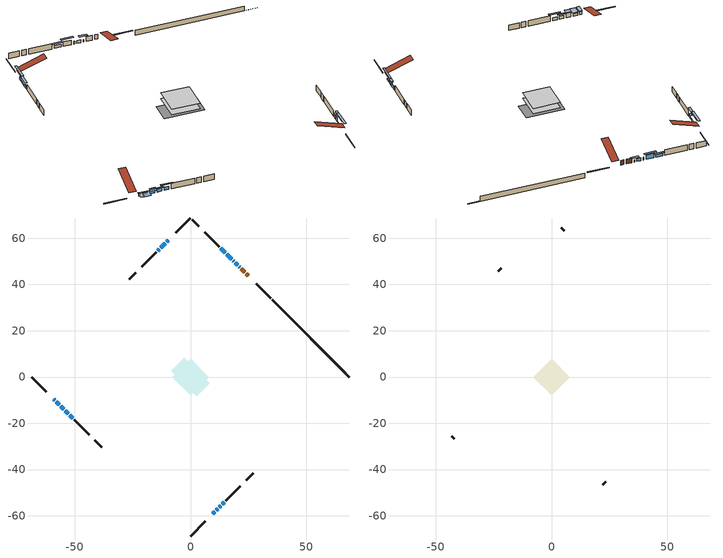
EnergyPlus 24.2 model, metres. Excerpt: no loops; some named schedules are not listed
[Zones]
conditioned space
 floor adiabatic (AdiabaticFloorConstruction): -7.79,0 0,7.79 7.79,0 0,-7.79 z1.17
 floor foundation (Slab1 construction): -8.36,2.65 -2.65,8.36 8.36,-2.65 2.65,-8.36 z-1
 wall outside (RimJoist1 construction): 0,-68.73 6.27,-62.46 / -68.73,0 -62.46,-6.27 / 0,68.73 -6.27,62.46 / 34.62,34.11 28.35,40.38 z1.17:1.47
 wall outside (AdiabaticWallConstruction 1): 25.04,43.69 24.16,44.57 / 23.51,45.22 21.88,46.84 z1.17:3.2
 wall outside (AdiabaticWallConstruction): 21.23,47.5 21.08,47.65 z1.17:2.09; 20.43,48.3 19.33,49.39 / 18.68,50.05 18.48,50.25 / -59.15,-9.58 -58.68,-10.05 / -9.58,59.15 -10.23,58.5 z1.17:2.39; -10.89,57.84 -12.83,55.9 z1.17:1.78; 9.58,-59.15 10.48,-58.25 z1.17:1.83; 11.14,-57.59 11.77,-56.96 z1.17:1.55; -58.02,-10.71 -56.76,-11.97 z1.17:2.26; 17.82,50.91 15.67,53.06 / 12.43,-56.3 13.07,-55.66 z1.17:3.2; 15.01,53.72 13.1,55.62 z1.17:2.41; -13.48,55.25 -14.11,54.61 z1.17:2.19; 13.73,-55 14.59,-54.14 z1.17:2.34; -56.11,-12.62 -54.74,-13.99 z1.17:3.25; -54.09,-14.64 -52.79,-15.94 / -52.14,-16.59 -50.84,-17.89 z1.17:2.49
 wall outside (Wall1 construction): 15.25,-53.48 21.58,-47.15 / -50.19,-18.54 -43.86,-24.87 / -14.77,53.96 -21.1,47.63 / 12.45,56.28 6.12,62.61 z1.17:3.61
 wall outside (Wall3 construction): 24.14,-44.59 27.04,-41.69 / -41.3,-27.43 -38.39,-30.33 / -23.66,45.07 -26.56,42.17 / 3.56,65.17 0.66,68.07 z1.17:3.61
 wall foundation (FoundationWall1 construction): 35.28,33.45,-1 35.28,33.45,1.17 65.12,3.61,1.17 65.12,3.61,-0.9 68.73,0,-0.9 68.73,0,-1
 window (WindowConstruction 8): 21.23,47.5 21.08,47.65 z1.17:2.08
 window (WindowConstruction 14): 20.43,48.3 19.34,49.39 z1.17:2.39
 window (WindowConstruction 15): 18.68,50.05 18.48,50.25 z1.17:2.39
 window (WindowConstruction 16): -59.14,-9.58 -58.68,-10.05 z1.17:2.39
 window (WindowConstruction 9): -9.58,59.14 -10.23,58.5 z1.17:2.39
 window (WindowConstruction 10): -10.89,57.84 -12.83,55.9 z1.17:1.78
 window (WindowConstruction 11): 9.58,-59.14 10.48,-58.25 z1.17:1.83
 window (WindowConstruction 12): 11.14,-57.59 11.77,-56.96 z1.17:1.55
 window (WindowConstruction 13): -58.02,-10.71 -56.76,-11.97 z1.17:2.26
 window (WindowConstruction): 17.82,50.91 15.67,53.06 z1.17:3.2
 window (WindowConstruction 1): 15.01,53.72 13.11,55.62 z1.17:2.41
 window (WindowConstruction 2): -13.48,55.24 -14.11,54.62 z1.17:2.18
 window (WindowConstruction 3): 12.43,-56.3 13.07,-55.66 z1.17:3.2
 window (WindowConstruction 4): 13.73,-55 14.59,-54.14 z1.17:2.34
 window (WindowConstruction 5): -56.11,-12.62 -54.74,-13.99 z1.17:3.25
 window (WindowConstruction 6): -54.09,-14.64 -52.79,-15.94 z1.17:2.49
 window (WindowConstruction 7): -52.14,-16.59 -50.84,-17.89 z1.17:2.49
 door (Door): 25.04,43.69 24.16,44.57 z1.17:3.2
 door (Door 1): 23.5,45.22 21.88,46.84 z1.17:3.2
 ceiling adiabatic (AdiabaticFloorConstruction): 0,-7.79 7.79,0 0,7.79 -7.79,0 z1.17
attic - vented
 floor to conditioned space (Floor1 construction Reversed): -7.78,0 0,7.78 7.78,0 0,-7.78 z3.61
 wall outside (Wall2 construction): 22.23,-46.5 23.48,-45.25 / -43.2,-25.53 -41.95,-26.78 / -21.75,46.97 -23,45.73 / 5.46,63.27 4.21,64.51 z1.17:3.61
 roof outside (Roof1 construction): 8.93,-59.8,3.61 1.35,-52.22,7.18 -0.65,-54.22,7.18 6.93,-61.8,3.61; -59.8,-8.93,3.61 -52.22,-1.35,7.18 -54.22,0.65,7.18 -61.8,-6.93,3.61; -8.93,59.8,3.61 -1.35,52.22,7.18 0.65,54.22,7.18 -6.93,61.8,3.61; 25.69,43.03,3.61 18.11,35.45,7.18 20.11,33.45,7.18 27.69,41.04,3.61
shading: 20.01,48.72 22.3,46.43 22.95,47.07 20.65,49.37 z3.61; -58.47,-10.26 -59.36,-9.37 -61.51,-11.53 -60.62,-12.42 z2.69; -12.28,56.45 -7.53,61.19 -8.07,61.73 -12.82,56.99 z5.29; -14.88,53.85 -8.84,59.89 -9.37,60.43 -15.41,54.39 z4.68; 12.53,-56.2 7.53,-61.19 8.07,-61.73 13.07,-56.73 z4.73; 13.82,-54.91 9.09,-59.64 9.63,-60.18 14.36,-55.45 z4.45; -56.55,-12.18 -58.23,-10.5 -60.39,-12.66 -58.71,-14.33 z2.56; 15.02,53.71 18.47,50.26 19,50.8 15.56,54.24 z4.11; 12.67,56.06 15.44,53.29 15.98,53.83 13.21,56.59 z3.02; -14.32,54.4 -13.27,55.46 -13.81,55.99 -14.86,54.94 z2.48; 13.28,-55.45 12.22,-56.51 12.75,-57.05 13.82,-55.98 z3.5; 14.8,-53.93 13.52,-55.21 14.06,-55.75 15.34,-54.46 z2.64; -54.64,-14.09 -56.21,-12.52 -57.51,-13.81 -55.93,-15.39 z3.4; -52.36,-16.37 -54.52,-14.21 -54.95,-14.64 -52.79,-16.8 z3.1; -49.77,-18.96 -53.21,-15.52 -53.64,-15.95 -50.2,-19.39 z4.01
[Building]
Building 1: Terrain=Suburbs
[Site:Location]
Montreal Mirabel Intl AP_QC: Latitude {deg}=45.68; Longitude {deg}=-74.03; Time Zone {hr}=-5; Elevation {m}=82; Keep Site Location Information=Yes
[Site:GroundTemperature:Shallow]
0.642858, -1.75623, -1.94836, -0.80987, 3.76054, 8.30966, 12.2535, 14.7518, 14.9641, 12.9321, 9.08883, 4.67926
[Site:WaterMainsTemperature]
Calculation Method=Schedule; Temperature Schedule=mains temperature schedule
[Material] Roughness=Rough; Thermal Absorptance=0.9
Name | Thickness {m} | Conductivity {W/m-K} | Density {kg/m3} | Specific Heat {J/kg-K} | Solar Absorptance | Visible Absorptance
asphalt or fiberglass shingles | 0.00635 | 0.162714 | 1121.4 | 1465.45 | 0.4 | 0.4
ceiling loosefill ins | 0.338667 | 0.0480833 | 16.02 | 1046.75 | 0.7 | 0.7
ceiling stud and cavity | 0.1397 | 0.233343 | 65.682 | 1177.47 | 0.7 | 0.7
concrete 4.0 in. | 0.1016 | 1.803125 | 2242.8 | 837.4 | 0.7 | 0.7
concrete 8.0 in. | 0.2032 | 1.803125 | 2242.8 | 837.4 | 0.7 | 0.7
door material | 0.04445 | 0.053851 | 512.64 | 1214.23 | 0.7 | 0.7
door material 1 | 0.04445 | 0.188738 | 512.64 | 1214.23 | 0.7 | 0.7
exterior vertical ins | 0.031018 | 0.029427 | 32.04 | 1214.23 | 0.7 | 0.7
floor covering | 0.0127 | 0.0433444 | 54.468 | 1339.84 | 0.6 | 0.6
floor rigid ins; wall rigid ins | 0.512978 | 0.029427 | 32.04 | 1214.23 | 0.7 | 0.7
floor stud and cavity | 0.1397 | 1.75129 | 37.0049 | 1207.88 | 0.7 | 0.7
furniture material conditioned space 1 | 0.1524 | 0.115458 | 640.8 | 1214.23 | 0.6 | 0.6
gypsum board | 0.0127 | 0.160291 | 801 | 837.4 | 0.6 | 0.6
gypsum board 1 | 0.0127 | 0.160291 | 801 | 837.4 | 0.7 | 0.7
osb sheathing 0.5 in. | 0.0127 | 0.115458 | 512.64 | 1214.23 | 0.7 | 0.7
osb sheathing 0.75 in. | 0.01905 | 0.115458 | 512.64 | 1214.23 | 0.7 | 0.7
osb sheathing 2.0 in. | 0.0508 | 0.115458 | 512.64 | 1214.23 | 0.7 | 0.7
rim joist stud and cavity | 0.0508 | 0.0363542 | 125.044 | 1163.47 | 0.6 | 0.6
wall stud and cavity | 0.1397 | 0.09367 | 139.0536 | 1170.24 | 0.7 | 0.7
wall stud and cavity 1 | 0.0889 | 6.1454 | 50.32683 | 1063.81 | 0.6 | 0.6
wall stud and cavity 2 | 0.1397 | 0.0992228 | 139.0536 | 1170.24 | 0.7 | 0.7
wall stud and cavity 3 | 0.0889 | 0.380278 | 52.3479 | 1209.89 | 0.7 | 0.7
wall stud and cavity 4 | 0.0889 | 0.391764 | 83.0341 | 1211.67 | 0.7 | 0.7
wood siding | 0.0254 | 0.102417 | 544.68 | 1172.36 | 0.4 | 0.4
wood siding 1 | 0.00254 | 0.102417 | 544.68 | 1172.36 | 0.4 | 0.4
wood siding 2; wood siding 3; wood siding 4 | 0.0254 | 0.102417 | 544.68 | 1172.36 | 0.7 | 0.7
[WindowMaterial:SimpleGlazingSystem]
Name | U-Factor {W/m2-K} | Solar Heat Gain Coefficient
WindowMaterial | 1.592679 | 0.45
WindowMaterial 1 | 3.909303 | 0.7
WindowMaterial 10 | 4.91147 | 0.64
WindowMaterial 11 | 6.03458 | 0.58
WindowMaterial 12 | 4.21762 | 0.68
WindowMaterial 13 | 2.90941 | 0.68
WindowMaterial 14 | 3.10246 | 0.5
WindowMaterial 15 | 2.95994 | 0.63
WindowMaterial 2 | 4.851851 | 0.65
WindowMaterial 3 | 1.7352 | 0.4
WindowMaterial 4 | 4.474264 | 0.67
WindowMaterial 5 | 4.16822 | 0.69
WindowMaterial 6 | 4.079643 | 0.69
WindowMaterial 7 | 3.13539 | 0.43
WindowMaterial 8 | 4.644604 | 0.66
WindowMaterial 9 | 4.55148 | 0.66
[Construction]
AdiabaticFloorConstruction: floor stud and cavity, floor rigid ins, osb sheathing 0.75 in., floor covering
AdiabaticWallConstruction: wood siding 3, wall rigid ins, wall stud and cavity 3, gypsum board
AdiabaticWallConstruction 1: wood siding 4, wall rigid ins, wall stud and cavity 3, gypsum board
Door: door material
Door 1: door material 1
Floor1 construction Reversed: gypsum board, ceiling stud and cavity, ceiling loosefill ins
FoundationWall1 construction: concrete 8.0 in., gypsum board 1
furniture construction conditioned space 1: furniture material conditioned space 1
PartitionWallConstruction: gypsum board, wall stud and cavity 4, gypsum board
RimJoist1 construction: wood siding 2, osb sheathing 2.0 in., rim joist stud and cavity
Roof1 construction: asphalt or fiberglass shingles
Slab1 construction: concrete 4.0 in.
Wall1 construction: wood siding, osb sheathing 0.5 in., wall stud and cavity, gypsum board
Wall2 construction: wood siding 1, wall stud and cavity 1
Wall3 construction: wood siding, osb sheathing 0.5 in., wall stud and cavity 2, gypsum board
WindowConstruction: WindowMaterial
WindowConstruction 1: WindowMaterial 1
WindowConstruction 10: WindowMaterial 9
WindowConstruction 11: WindowMaterial 10
WindowConstruction 12: WindowMaterial 11
WindowConstruction 13: WindowMaterial 12
WindowConstruction 14: WindowMaterial 13
WindowConstruction 15: WindowMaterial 14
WindowConstruction 16: WindowMaterial 15
WindowConstruction 2: WindowMaterial 2
WindowConstruction 3: WindowMaterial 3
WindowConstruction 4: WindowMaterial 4
WindowConstruction 5: WindowMaterial 5
WindowConstruction 6; WindowConstruction 7: WindowMaterial 6
WindowConstruction 8: WindowMaterial 7
WindowConstruction 9: WindowMaterial 8
[Zone] Multiplier=1; Part of Total Floor Area=Yes
Name | Volume {m3}
attic - vented | 70.3239
conditioned space | 604.8
[Space]
Name | Zone | Volume {m3}
attic - vented 1 | attic - vented | 70.3239
conditioned space 1 | conditioned space | 604.8
[ZoneInfiltration:EffectiveLeakageArea]
infil attic - vented 1: Zone or Space=attic - vented 1; Schedule=Always On Discrete; Effective Air Leakage Area {cm2}=5593.85; Stack Coefficient=0.000418112; Wind Coefficient=1.38155e-05
[ZoneMixing]
whole house fan mix: Zone or Space=attic - vented; Schedule=Always On Continuous; Design Flow Rate Calculation Method=Flow/Zone; Design Flow Rate {m3/s}=0; Source Zone or Space=conditioned space
[SurfaceProperty:ExposedFoundationPerimeter]
Slab1: Exposed Perimeter Calculation Method=TotalExposedPerimeter; Total Exposed Perimeter {m}=47.306
[InternalMass] Zone or ZoneList=conditioned space; Space or SpaceList=conditioned space 1
Name | Construction | Surface Area {m2}
furniture mass conditioned space 1 | furniture construction conditioned space 1 | 98.8002
partition wall mass | PartitionWallConstruction | 247
[Lights]
interior lighting: Zone or ZoneList or Space or SpaceList=conditioned space 1; Schedule=interior lighting schedule; Design Level Calculation Method=LightingLevel; Lighting Level {W}=343.2; Return Air Fraction=0; Fraction Radiant=0.6; Fraction Visible=0.2; Fraction Replaceable=1
[People]
occupants: Zone or ZoneList or Space or SpaceList=conditioned space 1; Number of People Schedule=occupants schedule; Number of People Calculation Method=People; Number of People=3; Fraction Radiant=0.314171; Sensible Heat Fraction=0.56303; Activity Level Schedule=occupants activity schedule; Carbon Dioxide Generation Rate {m3/s-W}=0; Enable ASHRAE 55 Comfort Warnings=No; Mean Radiant Temperature Calculation Type=EnclosureAveraged
[ElectricEquipment] Zone or ZoneList or Space or SpaceList=conditioned space 1; Design Level Calculation Method=EquipmentLevel
Name | Schedule | Design Level {W} | Fraction Latent | Fraction Radiant | Fraction Lost
clothes dryer | clothes dryer schedule | 140.772 | 0.015 | 0.081 | 0.85
clothes washer | clothes washer schedule | 32.1985 | 0.03 | 0.162 | 0.7
cooking range | cooking range schedule | 215.147 | 0.08 | 0.432 | 0.2
dishwasher | dishwasher schedule | 66.8632 | 0.3 | 0.18 | 0.4
fridge | fridge schedule | 72.9452 | 0 | 0.6 | 0
mech vent bath fan 0 | mech vent bath fan 0 schedule | 50.2 | 0 | 0 | 1
mech vent bath fan 1 | mech vent bath fan 1 schedule | 50.2 | 0 | 0 | 1
mech vent house fan | mech vent house fan schedule | 0 | 0 | 0 | 1
mech vent house fan cfis | mech vent house fan cfis schedule | 0 | 0 | 0 | 0
mech vent range fan 0 | mech vent range fan 0 schedule | 57 | 0 | 0 | 1
misc plug loads | misc plug loads schedule | 494.7 | 0.045 | 0.513 | 0.1
whole house fan | Always On Discrete | 0 | 0 | 0 | 1
[OtherEquipment] Zone or ZoneList or Space or SpaceList=conditioned space 1; Design Level Calculation Method=EquipmentLevel
Name | Fuel Type | Schedule | Design Level {W} | Fraction Latent | Fraction Radiant | Fraction Lost
clothes dryer 1 | Electricity | clothes dryer schedule | 0 | 0.015 | 0.081 | 0.85
cooking range 1 | Electricity | cooking range schedule | 0 | 0.08 | 0.432 | 0.2
general water use latent | None | general water use schedule | 62.594 | 1 | 0 | 0
general water use sensible | None | general water use schedule | -61.6891 | 0 | 0.6 | 0
mech vent house fan latent load | None | Always On Discrete | 0 | 1 | 0 | 0
mech vent house fan sensible load | None | Always On Discrete | 0 | 0 | 0 | 0
water heater energy adjustment1 | Electricity | Always On Discrete | 0.01 | 0 | 0 | 1
[ZoneInfiltration:DesignFlowRate] Zone or ZoneList or Space or SpaceList=conditioned space 1; Schedule=Always On Discrete; Design Flow Rate Calculation Method=Flow/Zone; Design Flow Rate {m3/s}=0
infil flow; natural vent flow; whole house fan flow
[Foundation:Kiva]
Foundation Kiva 1: Initial Indoor Air Temperature {C}=18; Wall Height Above Grade {m}=1.17001; Wall Depth Below Slab {m}=0.2032; Custom Block Material Name 1=exterior vertical ins; Custom Block Depth 1 {m}=2.16999; Custom Block X Position 1 {m}=0.2159; Custom Block Z Position 1 {m}=0
[Foundation:Kiva:Settings]
Soil Conductivity {W/m-K}=0.849921; Soil Density {kg/m3}=1842.3; Soil Specific Heat {J/kg-K}=418.7; Ground Solar Absorptivity=0.9; Ground Thermal Absorptivity=0.9; Ground Surface Roughness {m}=0.03; Far-Field Width {m}=40; Deep-Ground Boundary Condition=ZeroFlux; Deep-Ground Depth {m}=40; Minimum Cell Dimension {m}=0.2; Maximum Cell Growth Coefficient=3; Simulation Timestep=Timestep
[Exterior:Lights]
exterior lighting: Schedule=exterior lighting schedule; Design Level {W}=75.6
[Schedule:Constant]
Name | Hourly Value
Always On Continuous; mech vent house fan schedule; mech vent house fan cfis schedule; Always On Discrete | 1
occupants activity schedule | 117.228
fridge schedule | 0
[Schedule:Week:Daily]
interior lighting schedule Week Rule - Jan1-Jan27: interior lighting schedule day, interior lighting schedule day, interior lighting schedule day, interior lighting schedule day, interior lighting schedule day, interior lighting schedule day, interior lighting schedule day, interior lighting schedule default day, interior lighting schedule default day, interior lighting schedule default day, interior lighting schedule default day, interior lighting schedule default day
interior lighting schedule Week Rule - Jan28-Feb3: interior lighting schedule day, interior lighting schedule day, interior lighting schedule day, interior lighting schedule day, interior lighting schedule day 1, interior lighting schedule day 1, interior lighting schedule day 1, interior lighting schedule default day, interior lighting schedule default day, interior lighting schedule default day, interior lighting schedule default day, interior lighting schedule default day
interior lighting schedule Week Rule - Feb4-Feb24: interior lighting schedule day 1, interior lighting schedule day 1, interior lighting schedule day 1, interior lighting schedule day 1, interior lighting schedule day 1, interior lighting schedule day 1, interior lighting schedule day 1, interior lighting schedule default day, interior lighting schedule default day, interior lighting schedule default day, interior lighting schedule default day, interior lighting schedule default day
interior lighting schedule Week Rule - Feb25-Mar3: interior lighting schedule day 1, interior lighting schedule day 1, interior lighting schedule day 1, interior lighting schedule day 1, interior lighting schedule day 2, interior lighting schedule day 2, interior lighting schedule day 2, interior lighting schedule default day, interior lighting schedule default day, interior lighting schedule default day, interior lighting schedule default day, interior lighting schedule default day
interior lighting schedule Week Rule - Mar4-Mar31: interior lighting schedule day 2, interior lighting schedule day 2, interior lighting schedule day 2, interior lighting schedule day 2, interior lighting schedule day 2, interior lighting schedule day 2, interior lighting schedule day 2, interior lighting schedule default day, interior lighting schedule default day, interior lighting schedule default day, interior lighting schedule default day, interior lighting schedule default day
interior lighting schedule Week Rule - Apr1-Apr28: interior lighting schedule day 3, interior lighting schedule day 3, interior lighting schedule day 3, interior lighting schedule day 3, interior lighting schedule day 3, interior lighting schedule day 3, interior lighting schedule day 3, interior lighting schedule default day, interior lighting schedule default day, interior lighting schedule default day, interior lighting schedule default day, interior lighting schedule default day
interior lighting schedule Week Rule - Apr29-May5: interior lighting schedule day 3, interior lighting schedule day 3, interior lighting schedule day 4, interior lighting schedule day 4, interior lighting schedule day 4, interior lighting schedule day 4, interior lighting schedule day 4, interior lighting schedule default day, interior lighting schedule default day, interior lighting schedule default day, interior lighting schedule default day, interior lighting schedule default day
interior lighting schedule Week Rule - May6-May26: interior lighting schedule day 4, interior lighting schedule day 4, interior lighting schedule day 4, interior lighting schedule day 4, interior lighting schedule day 4, interior lighting schedule day 4, interior lighting schedule day 4, interior lighting schedule default day, interior lighting schedule default day, interior lighting schedule default day, interior lighting schedule default day, interior lighting schedule default day
interior lighting schedule Week Rule - May27-Jun2: interior lighting schedule day 4, interior lighting schedule day 4, interior lighting schedule day 4, interior lighting schedule day 4, interior lighting schedule day 4, interior lighting schedule day 5, interior lighting schedule day 5, interior lighting schedule default day, interior lighting schedule default day, interior lighting schedule default day, interior lighting schedule default day, interior lighting schedule default day
interior lighting schedule Week Rule - Jun3-Jun30: interior lighting schedule day 5, interior lighting schedule day 5, interior lighting schedule day 5, interior lighting schedule day 5, interior lighting schedule day 5, interior lighting schedule day 5, interior lighting schedule day 5, interior lighting schedule default day, interior lighting schedule default day, interior lighting schedule default day, interior lighting schedule default day, interior lighting schedule default day
interior lighting schedule Week Rule - Jul1-Jul28: interior lighting schedule day 6, interior lighting schedule day 6, interior lighting schedule day 6, interior lighting schedule day 6, interior lighting schedule day 6, interior lighting schedule day 6, interior lighting schedule day 6, interior lighting schedule default day, interior lighting schedule default day, interior lighting schedule default day, interior lighting schedule default day, interior lighting schedule default day
interior lighting schedule Week Rule - Jul29-Aug4: interior lighting schedule day 6, interior lighting schedule day 6, interior lighting schedule day 6, interior lighting schedule day 7, interior lighting schedule day 7, interior lighting schedule day 7, interior lighting schedule day 7, interior lighting schedule default day, interior lighting schedule default day, interior lighting schedule default day, interior lighting schedule default day, interior lighting schedule default day
interior lighting schedule Week Rule - Aug5-Aug25: interior lighting schedule day 7, interior lighting schedule day 7, interior lighting schedule day 7, interior lighting schedule day 7, interior lighting schedule day 7, interior lighting schedule day 7, interior lighting schedule day 7, interior lighting schedule default day, interior lighting schedule default day, interior lighting schedule default day, interior lighting schedule default day, interior lighting schedule default day
interior lighting schedule Week Rule - Aug26-Sep1: interior lighting schedule day 7, interior lighting schedule day 7, interior lighting schedule day 7, interior lighting schedule day 7, interior lighting schedule day 7, interior lighting schedule day 7, interior lighting schedule day 8, interior lighting schedule default day, interior lighting schedule default day, interior lighting schedule default day, interior lighting schedule default day, interior lighting schedule default day
interior lighting schedule Week Rule - Sep2-Sep29: interior lighting schedule day 8, interior lighting schedule day 8, interior lighting schedule day 8, interior lighting schedule day 8, interior lighting schedule day 8, interior lighting schedule day 8, interior lighting schedule day 8, interior lighting schedule default day, interior lighting schedule default day, interior lighting schedule default day, interior lighting schedule default day, interior lighting schedule default day
interior lighting schedule Week Rule - Sep30-Oct6: interior lighting schedule day 8, interior lighting schedule day 9, interior lighting schedule day 9, interior lighting schedule day 9, interior lighting schedule day 9, interior lighting schedule day 9, interior lighting schedule day 9, interior lighting schedule default day, interior lighting schedule default day, interior lighting schedule default day, interior lighting schedule default day, interior lighting schedule default day
interior lighting schedule Week Rule - Oct7-Oct27: interior lighting schedule day 9, interior lighting schedule day 9, interior lighting schedule day 9, interior lighting schedule day 9, interior lighting schedule day 9, interior lighting schedule day 9, interior lighting schedule day 9, interior lighting schedule default day, interior lighting schedule default day, interior lighting schedule default day, interior lighting schedule default day, interior lighting schedule default day
interior lighting schedule Week Rule - Oct28-Nov3: interior lighting schedule day 9, interior lighting schedule day 9, interior lighting schedule day 9, interior lighting schedule day 9, interior lighting schedule day 10, interior lighting schedule day 10, interior lighting schedule day 10, interior lighting schedule default day, interior lighting schedule default day, interior lighting schedule default day, interior lighting schedule default day, interior lighting schedule default day
interior lighting schedule Week Rule - Nov4-Nov24: interior lighting schedule day 10, interior lighting schedule day 10, interior lighting schedule day 10, interior lighting schedule day 10, interior lighting schedule day 10, interior lighting schedule day 10, interior lighting schedule day 10, interior lighting schedule default day, interior lighting schedule default day, interior lighting schedule default day, interior lighting schedule default day, interior lighting schedule default day
interior lighting schedule Week Rule - Nov25-Dec1: interior lighting schedule day 10, interior lighting schedule day 10, interior lighting schedule day 10, interior lighting schedule day 10, interior lighting schedule day 10, interior lighting schedule day 10, interior lighting schedule day 11, interior lighting schedule default day, interior lighting schedule default day, interior lighting schedule default day, interior lighting schedule default day, interior lighting schedule default day
interior lighting schedule Week Rule - Dec2-Dec31: interior lighting schedule day 11, interior lighting schedule day 11, interior lighting schedule day 11, interior lighting schedule day 11, interior lighting schedule day 11, interior lighting schedule day 11, interior lighting schedule day 11, interior lighting schedule default day, interior lighting schedule default day, interior lighting schedule default day, interior lighting schedule default day, interior lighting schedule default day
occupants schedule Week Rule - Jan1-Dec31: occupants schedule day, occupants schedule day, occupants schedule day, occupants schedule day, occupants schedule day, occupants schedule day, occupants schedule day, occupants schedule default day, occupants schedule default day, occupants schedule default day, occupants schedule default day, occupants schedule default day
clothes dryer schedule Week Rule - Jan1-Dec31: clothes dryer schedule day, clothes dryer schedule day, clothes dryer schedule day, clothes dryer schedule day, clothes dryer schedule day, clothes dryer schedule day, clothes dryer schedule day, clothes dryer schedule default day, clothes dryer schedule default day, clothes dryer schedule default day, clothes dryer schedule default day, clothes dryer schedule default day
clothes washer schedule Week Rule - Jan1-Dec31: clothes washer schedule day, clothes washer schedule day, clothes washer schedule day, clothes washer schedule day, clothes washer schedule day, clothes washer schedule day, clothes washer schedule day, clothes washer schedule default day, clothes washer schedule default day, clothes washer schedule default day, clothes washer schedule default day, clothes washer schedule default day
cooking range schedule Week Rule - Jan1-Dec31: cooking range schedule day, cooking range schedule day, cooking range schedule day, cooking range schedule day, cooking range schedule day, cooking range schedule day, cooking range schedule day, cooking range schedule default day, cooking range schedule default day, cooking range schedule default day, cooking range schedule default day, cooking range schedule default day
dishwasher schedule Week Rule - Jan1-Dec31: dishwasher schedule day, dishwasher schedule day, dishwasher schedule day, dishwasher schedule day, dishwasher schedule day, dishwasher schedule day, dishwasher schedule day, dishwasher schedule default day, dishwasher schedule default day, dishwasher schedule default day, dishwasher schedule default day, dishwasher schedule default day
mech vent bath fan 0 schedule Week Rule - Jan1-Dec31: mech vent bath fan 0 schedule day, mech vent bath fan 0 schedule day, mech vent bath fan 0 schedule day, mech vent bath fan 0 schedule day, mech vent bath fan 0 schedule day, mech vent bath fan 0 schedule day, mech vent bath fan 0 schedule day, mech vent bath fan 0 schedule default day, mech vent bath fan 0 schedule default day, mech vent bath fan 0 schedule default day, mech vent bath fan 0 schedule default day, mech vent bath fan 0 schedule default day
mech vent bath fan 1 schedule Week Rule - Jan1-Dec31: mech vent bath fan 1 schedule day, mech vent bath fan 1 schedule day, mech vent bath fan 1 schedule day, mech vent bath fan 1 schedule day, mech vent bath fan 1 schedule day, mech vent bath fan 1 schedule day, mech vent bath fan 1 schedule day, mech vent bath fan 1 schedule default day, mech vent bath fan 1 schedule default day, mech vent bath fan 1 schedule default day, mech vent bath fan 1 schedule default day, mech vent bath fan 1 schedule default day
mech vent range fan 0 schedule Week Rule - Jan1-Dec31: mech vent range fan 0 schedule day, mech vent range fan 0 schedule day, mech vent range fan 0 schedule day, mech vent range fan 0 schedule day, mech vent range fan 0 schedule day, mech vent range fan 0 schedule day, mech vent range fan 0 schedule day, mech vent range fan 0 schedule default day, mech vent range fan 0 schedule default day, mech vent range fan 0 schedule default day, mech vent range fan 0 schedule default day, mech vent range fan 0 schedule default day
misc plug loads schedule Week Rule - Jan1-Dec31: misc plug loads schedule day, misc plug loads schedule day, misc plug loads schedule day, misc plug loads schedule day, misc plug loads schedule day, misc plug loads schedule day, misc plug loads schedule day, misc plug loads schedule default day, misc plug loads schedule default day, misc plug loads schedule default day, misc plug loads schedule default day, misc plug loads schedule default day
general water use schedule Week Rule - Jan1-Dec31: general water use schedule day, general water use schedule day, general water use schedule day, general water use schedule day, general water use schedule day, general water use schedule day, general water use schedule day, general water use schedule default day, general water use schedule default day, general water use schedule default day, general water use schedule default day, general water use schedule default day
exterior lighting schedule Week Rule - Jan1-Jan27: exterior lighting schedule day, exterior lighting schedule day, exterior lighting schedule day, exterior lighting schedule day, exterior lighting schedule day, exterior lighting schedule day, exterior lighting schedule day, exterior lighting schedule default day, exterior lighting schedule default day, exterior lighting schedule default day, exterior lighting schedule default day, exterior lighting schedule default day
exterior lighting schedule Week Rule - Jan28-Feb3: exterior lighting schedule day, exterior lighting schedule day, exterior lighting schedule day, exterior lighting schedule day, exterior lighting schedule day 1, exterior lighting schedule day 1, exterior lighting schedule day 1, exterior lighting schedule default day, exterior lighting schedule default day, exterior lighting schedule default day, exterior lighting schedule default day, exterior lighting schedule default day
exterior lighting schedule Week Rule - Feb4-Feb24: exterior lighting schedule day 1, exterior lighting schedule day 1, exterior lighting schedule day 1, exterior lighting schedule day 1, exterior lighting schedule day 1, exterior lighting schedule day 1, exterior lighting schedule day 1, exterior lighting schedule default day, exterior lighting schedule default day, exterior lighting schedule default day, exterior lighting schedule default day, exterior lighting schedule default day
exterior lighting schedule Week Rule - Feb25-Mar3: exterior lighting schedule day 1, exterior lighting schedule day 1, exterior lighting schedule day 1, exterior lighting schedule day 1, exterior lighting schedule day 2, exterior lighting schedule day 2, exterior lighting schedule day 2, exterior lighting schedule default day, exterior lighting schedule default day, exterior lighting schedule default day, exterior lighting schedule default day, exterior lighting schedule default day
exterior lighting schedule Week Rule - Mar4-Mar31: exterior lighting schedule day 2, exterior lighting schedule day 2, exterior lighting schedule day 2, exterior lighting schedule day 2, exterior lighting schedule day 2, exterior lighting schedule day 2, exterior lighting schedule day 2, exterior lighting schedule default day, exterior lighting schedule default day, exterior lighting schedule default day, exterior lighting schedule default day, exterior lighting schedule default day
exterior lighting schedule Week Rule - Apr1-Apr28: exterior lighting schedule day 3, exterior lighting schedule day 3, exterior lighting schedule day 3, exterior lighting schedule day 3, exterior lighting schedule day 3, exterior lighting schedule day 3, exterior lighting schedule day 3, exterior lighting schedule default day, exterior lighting schedule default day, exterior lighting schedule default day, exterior lighting schedule default day, exterior lighting schedule default day
exterior lighting schedule Week Rule - Apr29-May5: exterior lighting schedule day 3, exterior lighting schedule day 3, exterior lighting schedule day 4, exterior lighting schedule day 4, exterior lighting schedule day 4, exterior lighting schedule day 4, exterior lighting schedule day 4, exterior lighting schedule default day, exterior lighting schedule default day, exterior lighting schedule default day, exterior lighting schedule default day, exterior lighting schedule default day
exterior lighting schedule Week Rule - May6-May26: exterior lighting schedule day 4, exterior lighting schedule day 4, exterior lighting schedule day 4, exterior lighting schedule day 4, exterior lighting schedule day 4, exterior lighting schedule day 4, exterior lighting schedule day 4, exterior lighting schedule default day, exterior lighting schedule default day, exterior lighting schedule default day, exterior lighting schedule default day, exterior lighting schedule default day
exterior lighting schedule Week Rule - May27-Jun2: exterior lighting schedule day 4, exterior lighting schedule day 4, exterior lighting schedule day 4, exterior lighting schedule day 4, exterior lighting schedule day 4, exterior lighting schedule day 5, exterior lighting schedule day 5, exterior lighting schedule default day, exterior lighting schedule default day, exterior lighting schedule default day, exterior lighting schedule default day, exterior lighting schedule default day
exterior lighting schedule Week Rule - Jun3-Jun30: exterior lighting schedule day 5, exterior lighting schedule day 5, exterior lighting schedule day 5, exterior lighting schedule day 5, exterior lighting schedule day 5, exterior lighting schedule day 5, exterior lighting schedule day 5, exterior lighting schedule default day, exterior lighting schedule default day, exterior lighting schedule default day, exterior lighting schedule default day, exterior lighting schedule default day
exterior lighting schedule Week Rule - Jul1-Jul28: exterior lighting schedule day 6, exterior lighting schedule day 6, exterior lighting schedule day 6, exterior lighting schedule day 6, exterior lighting schedule day 6, exterior lighting schedule day 6, exterior lighting schedule day 6, exterior lighting schedule default day, exterior lighting schedule default day, exterior lighting schedule default day, exterior lighting schedule default day, exterior lighting schedule default day
exterior lighting schedule Week Rule - Jul29-Aug4: exterior lighting schedule day 6, exterior lighting schedule day 6, exterior lighting schedule day 6, exterior lighting schedule day 7, exterior lighting schedule day 7, exterior lighting schedule day 7, exterior lighting schedule day 7, exterior lighting schedule default day, exterior lighting schedule default day, exterior lighting schedule default day, exterior lighting schedule default day, exterior lighting schedule default day
exterior lighting schedule Week Rule - Aug5-Aug25: exterior lighting schedule day 7, exterior lighting schedule day 7, exterior lighting schedule day 7, exterior lighting schedule day 7, exterior lighting schedule day 7, exterior lighting schedule day 7, exterior lighting schedule day 7, exterior lighting schedule default day, exterior lighting schedule default day, exterior lighting schedule default day, exterior lighting schedule default day, exterior lighting schedule default day
[Schedule:Year]
interior lighting schedule: interior lighting schedule Week Rule - Jan1-Jan27, 1, 1, 1, 27, interior lighting schedule Week Rule - Jan28-Feb3, 1, 28, 2, 3, interior lighting schedule Week Rule - Feb4-Feb24, 2, 4, 2, 24, interior lighting schedule Week Rule - Feb25-Mar3, 2, 25, 3, 3, interior lighting schedule Week Rule - Mar4-Mar31, 3, 4, 3, 31, interior lighting schedule Week Rule - Apr1-Apr28, 4, 1, 4, 28, interior lighting schedule Week Rule - Apr29-May5, 4, 29, 5, 5, interior lighting schedule Week Rule - May6-May26, 5, 6, 5, 26, interior lighting schedule Week Rule - May27-Jun2, 5, 27, 6, 2, interior lighting schedule Week Rule - Jun3-Jun30, 6, 3, 6, 30, interior lighting schedule Week Rule - Jul1-Jul28, 7, 1, 7, 28, interior lighting schedule Week Rule - Jul29-Aug4, 7, 29, 8, 4, interior lighting schedule Week Rule - Aug5-Aug25, 8, 5, 8, 25, interior lighting schedule Week Rule - Aug26-Sep1, 8, 26, 9, 1, interior lighting schedule Week Rule - Sep2-Sep29, 9, 2, 9, 29, interior lighting schedule Week Rule - Sep30-Oct6, 9, 30, 10, 6, interior lighting schedule Week Rule - Oct7-Oct27, 10, 7, 10, 27, interior lighting schedule Week Rule - Oct28-Nov3, 10, 28, 11, 3, interior lighting schedule Week Rule - Nov4-Nov24, 11, 4, 11, 24, interior lighting schedule Week Rule - Nov25-Dec1, 11, 25, 12, 1, interior lighting schedule Week Rule - Dec2-Dec31, 12, 2, 12, 31
occupants schedule: occupants schedule Week Rule - Jan1-Dec31, 1, 1, 12, 31
clothes dryer schedule: clothes dryer schedule Week Rule - Jan1-Dec31, 1, 1, 12, 31
clothes washer schedule: clothes washer schedule Week Rule - Jan1-Dec31, 1, 1, 12, 31
cooking range schedule: cooking range schedule Week Rule - Jan1-Dec31, 1, 1, 12, 31
dishwasher schedule: dishwasher schedule Week Rule - Jan1-Dec31, 1, 1, 12, 31
mech vent bath fan 0 schedule: mech vent bath fan 0 schedule Week Rule - Jan1-Dec31, 1, 1, 12, 31
mech vent bath fan 1 schedule: mech vent bath fan 1 schedule Week Rule - Jan1-Dec31, 1, 1, 12, 31
mech vent range fan 0 schedule: mech vent range fan 0 schedule Week Rule - Jan1-Dec31, 1, 1, 12, 31
misc plug loads schedule: misc plug loads schedule Week Rule - Jan1-Dec31, 1, 1, 12, 31
general water use schedule: general water use schedule Week Rule - Jan1-Dec31, 1, 1, 12, 31
exterior lighting schedule: exterior lighting schedule Week Rule - Jan1-Jan27, 1, 1, 1, 27, exterior lighting schedule Week Rule - Jan28-Feb3, 1, 28, 2, 3, exterior lighting schedule Week Rule - Feb4-Feb24, 2, 4, 2, 24, exterior lighting schedule Week Rule - Feb25-Mar3, 2, 25, 3, 3, exterior lighting schedule Week Rule - Mar4-Mar31, 3, 4, 3, 31, exterior lighting schedule Week Rule - Apr1-Apr28, 4, 1, 4, 28, exterior lighting schedule Week Rule - Apr29-May5, 4, 29, 5, 5, exterior lighting schedule Week Rule - May6-May26, 5, 6, 5, 26, exterior lighting schedule Week Rule - May27-Jun2, 5, 27, 6, 2, exterior lighting schedule Week Rule - Jun3-Jun30, 6, 3, 6, 30, exterior lighting schedule Week Rule - Jul1-Jul28, 7, 1, 7, 28, exterior lighting schedule Week Rule - Jul29-Aug4, 7, 29, 8, 4, exterior lighting schedule Week Rule - Aug5-Aug25, 8, 5, 8, 25, exterior lighting schedule Week Rule - Aug26-Sep1, 8, 26, 9, 1, exterior lighting schedule Week Rule - Sep2-Sep29, 9, 2, 9, 29, exterior lighting schedule Week Rule - Sep30-Oct6, 9, 30, 10, 6, exterior lighting schedule Week Rule - Oct7-Oct27, 10, 7, 10, 27, exterior lighting schedule Week Rule - Oct28-Nov3, 10, 28, 11, 3, exterior lighting schedule Week Rule - Nov4-Nov24, 11, 4, 11, 24, exterior lighting schedule Week Rule - Nov25-Dec1, 11, 25, 12, 1, exterior lighting schedule Week Rule - Dec2-Dec31, 12, 2, 12, 31
[Schedule:Compact]
mains temperature schedule: Through: 01/01, For: AllDays, Until: 24:00, 5.61444, Through: 01/02, For: AllDays, Until: 24:00, 5.535, Through: 01/03, For: AllDays, Until: 24:00, 5.45667, Through: 01/04, For: AllDays, Until: 24:00, 5.37944, Through: 01/05, For: AllDays, Until: 24:00, 5.30333, Through: 01/06, For: AllDays, Until: 24:00, 5.22889, Through: 01/07, For: AllDays, Until: 24:00, 5.15611, Through: 01/08, For: AllDays, Until: 24:00, 5.08389, Through: 01/09, For: AllDays, Until: 24:00, 5.01333, Through: 01/10, For: AllDays, Until: 24:00, 4.94444, Through: 01/11, For: AllDays, Until: 24:00, 4.87667, Through: 01/12, For: AllDays, Until: 24:00, 4.81056, Through: 01/13, For: AllDays, Until: 24:00, 4.74556, Through: 01/14, For: AllDays, Until: 24:00, 4.68222, Through: 01/15, For: AllDays, Until: 24:00, 4.62056, Through: 01/16, For: AllDays, Until: 24:00, 4.56, Through: 01/17, For: AllDays, Until: 24:00, 4.50111, Through: 01/18, For: AllDays, Until: 24:00, 4.44389, Through: 01/19, For: AllDays, Until: 24:00, 4.38778, Through: 01/20, For: AllDays, Until: 24:00, 4.33389, Through: 01/21, For: AllDays, Until: 24:00, 4.28111, Through: 01/22, For: AllDays, Until: 24:00, 4.23, Through: 01/23, For: AllDays, Until: 24:00, 4.18056, Through: 01/24, For: AllDays, Until: 24:00, 4.13278, Through: 01/25, For: AllDays, Until: 24:00, 4.08667, Through: 01/26, For: AllDays, Until: 24:00, 4.04222, Through: 01/27, For: AllDays, Until: 24:00, 3.99944, Through: 01/28, For: AllDays, Until: 24:00, 3.95833, Through: 01/29, For: AllDays, Until: 24:00, 3.91889, Through: 01/30, For: AllDays, Until: 24:00, 3.88111, Through: 01/31, For: AllDays, Until: 24:00, 3.845, Through: 02/01, For: AllDays, Until: 24:00, 3.81056, Through: 02/02, For: AllDays, Until: 24:00, 3.77778, Through: 02/03, For: AllDays, Until: 24:00, 3.74722, Through: 02/04, For: AllDays, Until: 24:00, 3.71833, Through: 02/05, For: AllDays, Until: 24:00, 3.69056, Through: 02/06, For: AllDays, Until: 24:00, 3.66556, Through: 02/07, For: AllDays, Until: 24:00, 3.64167, Through: 02/08, For: AllDays, Until: 24:00, 3.61944, Through: 02/09, For: AllDays, Until: 24:00, 3.59944, Through: 02/10, For: AllDays, Until: 24:00, 3.58111, Through: 02/11, For: AllDays, Until: 24:00, 3.56444, Through: 02/12, For: AllDays, Until: 24:00, 3.55, Through: 02/13, For: AllDays, Until: 24:00, 3.53667, Through: 02/14, For: AllDays, Until: 24:00, 3.52556, Through: 02/15, For: AllDays, Until: 24:00, 3.51667, Through: 02/16, For: AllDays, Until: 24:00, 3.50889, Through: 02/17, For: AllDays, Until: 24:00, 3.50333, Through: 02/18, For: AllDays, Until: 24:00, 3.49944, Through: 02/19, For: AllDays, Until: 24:00, 3.49778, Through: 02/20, For: AllDays, Until: 24:00, 3.49778, Through: 02/21, For: AllDays, Until: 24:00, 3.49944, Through: 02/22, For: AllDays, Until: 24:00, 3.50278, Through: 02/23, For: AllDays, Until: 24:00, 3.50833, Through: 02/24, For: AllDays, Until: 24:00, 3.515, Through: 02/25, For: AllDays, Until: 24:00, 3.52444, Through: 02/26, For: AllDays, Until: 24:00, 3.535, Through: 02/27, For: AllDays, Until: 24:00, 3.54778, Through: 02/28, For: AllDays, Until: 24:00, 3.56222, Through: 03/01, For: AllDays, Until: 24:00, 3.57833, Through: 03/02, For: AllDays, Until: 24:00, 3.59667, Through: 03/03, For: AllDays, Until: 24:00, 3.61667, Through: 03/04, For: AllDays, Until: 24:00, 3.63833, Through: 03/05, For: AllDays, Until: 24:00, 3.66167, Through: 03/06, For: AllDays, Until: 24:00, 3.68667, Through: 03/07, For: AllDays, Until: 24:00, 3.71389, Through: 03/08, For: AllDays, Until: 24:00, 3.74278, Through: 03/09, For: AllDays, Until: 24:00, 3.77333, Through: 03/10, For: AllDays, Until: 24:00, 3.80556, Through: 03/11, For: AllDays, Until: 24:00, 3.83944, Through: 03/12, For: AllDays, Until: 24:00, 3.87556, Through: 03/13, For: AllDays, Until: 24:00, 3.91278, Through: 03/14, For: AllDays, Until: 24:00, 3.95222, Through: 03/15, For: AllDays, Until: 24:00, 3.99278, Through: 03/16, For: AllDays, Until: 24:00, 4.03556, Through: 03/17, For: AllDays, Until: 24:00, 4.08, Through: 03/18, For: AllDays, Until: 24:00, 4.12556, Through: 03/19, For: AllDays, Until: 24:00, 4.17333, Through: 03/20, For: AllDays, Until: 24:00, 4.22278, Through: 03/21, For: AllDays, Until: 24:00, 4.27333, Through: 03/22, For: AllDays, Until: 24:00, 4.32556, Through: 03/23, For: AllDays, Until: 24:00, 4.38, Through: 03/24, For: AllDays, Until: 24:00, 4.43556, Through: 03/25, For: AllDays, Until: 24:00, 4.49222, Through: 03/26, For: AllDays, Until: 24:00, 4.55111, Through: 03/27, For: AllDays, Until: 24:00, 4.61111, Through: 03/28, For: AllDays, Until: 24:00, 4.67278, Through: 03/29, For: AllDays, Until: 24:00, 4.73611, Through: 03/30, For: AllDays, Until: 24:00, 4.80056, Through: 03/31, For: AllDays, Until: 24:00, 4.86667, Through: 04/01, For: AllDays, Until: 24:00, 4.93444, Through: 04/02, For: AllDays, Until: 24:00, 5.00333, Through: 04/03, For: AllDays, Until: 24:00, 5.07333, Through: 04/04, For: AllDays, Until: 24:00, 5.145, Through: 04/05, For: AllDays, Until: 24:00, 5.21833, Through: 04/06, For: AllDays, Until: 24:00, 5.29222, Through: 04/07, For: AllDays, Until: 24:00, 5.36778, Through: 04/08, For: AllDays, Until: 24:00, 5.445, Through: 04/09, For: AllDays, Until: 24:00, 5.52333, Through: 04/10, For: AllDays, Until: 24:00, 5.60222, Through: 04/11, For: AllDays, Until: 24:00, 5.68278, Through: 04/12, For: AllDays, Until: 24:00, 5.765, Through: 04/13, For: AllDays, Until: 24:00, 5.84778, Through: 04/14, For: AllDays, Until: 24:00, 5.93167, Through: 04/15, For: AllDays, Until: 24:00, 6.01722, Through: 04/16, For: AllDays, Until: 24:00, 6.10333, Through: 04/17, For: AllDays, Until: 24:00, 6.19056, Through: 04/18, For: AllDays, Until: 24:00, 6.27889, Through: 04/19, For: AllDays, Until: 24:00, 6.36833, Through: 04/20, For: AllDays, Until: 24:00, 6.45833, Through: 04/21, For: AllDays, Until: 24:00, 6.55, Through: 04/22, For: AllDays, Until: 24:00, 6.64222, Through: 04/23, For: AllDays, Until: 24:00, 6.735, Through: 04/24, For: AllDays, Until: 24:00, 6.82944, Through: 04/25, For: AllDays, Until: 24:00, 6.92389, Through: 04/26, For: AllDays, Until: 24:00, 7.01944, Through: 04/27, For: AllDays, Until: 24:00, 7.11611, Through: 04/28, For: AllDays, Until: 24:00, 7.21333, Through: 04/29, For: AllDays, Until: 24:00, 7.31111, Through: 04/30, For: AllDays, Until: 24:00, 7.41, Through: 05/01, For: AllDays, Until: 24:00, 7.50944, Through: 05/02, For: AllDays, Until: 24:00, 7.60889, Through: 05/03, For: AllDays, Until: 24:00, 7.71, Through: 05/04, For: AllDays, Until: 24:00, 7.81111, Through: 05/05, For: AllDays, Until: 24:00, 7.91278, Through: 05/06, For: AllDays, Until: 24:00, 8.015, Through: 05/07, For: AllDays, Until: 24:00, 8.11778, Through: 05/08, For: AllDays, Until: 24:00, 8.22056, Through: 05/09, For: AllDays, Until: 24:00, 8.32444, Through: 05/10, For: AllDays, Until: 24:00, 8.42833, Through: 05/11, For: AllDays, Until: 24:00, 8.53278, Through: 05/12, For: AllDays, Until: 24:00, 8.63722, Through: 05/13, For: AllDays, Until: 24:00, 8.74222, Through: 05/14, For: AllDays, Until: 24:00, 8.84778, Through: 05/15, For: AllDays, Until: 24:00, 8.95333, Through: 05/16, For: AllDays, Until: 24:00, 9.05889, Through: 05/17, For: AllDays, Until: 24:00, 9.165, Through: 05/18, For: AllDays, Until: 24:00, 9.27111, Through: 05/19, For: AllDays, Until: 24:00, 9.37722, Through: 05/20, For: AllDays, Until: 24:00, 9.48389, Through: 05/21, For: AllDays, Until: 24:00, 9.59, Through: 05/22, For: AllDays, Until: 24:00, 9.69667, Through: 05/23, For: AllDays, Until: 24:00, 9.80278, Through: 05/24, For: AllDays, Until: 24:00, 9.90944, Through: 05/25, For: AllDays, Until: 24:00, 10.0156, Through: 05/26, For: AllDays, Until: 24:00, 10.1217, Through: 05/27, For: AllDays, Until: 24:00, 10.2278, Through: 05/28, For: AllDays, Until: 24:00, 10.3339, Through: 05/29, For: AllDays, Until: 24:00, 10.4394, Through: 05/30, For: AllDays, Until: 24:00, 10.545, Through: 05/31, For: AllDays, Until: 24:00, 10.65, Through: 06/01, For: AllDays, Until: 24:00, 10.755, Through: 06/02, For: AllDays, Until: 24:00, 10.86, Through: 06/03, For: AllDays, Until: 24:00, 10.9639, Through: 06/04, For: AllDays, Until: 24:00, 11.0678, Through: 06/05, For: AllDays, Until: 24:00, 11.1717, Through: 06/06, For: AllDays, Until: 24:00, 11.2744, Through: 06/07, For: AllDays, Until: 24:00, 11.3772, Through: 06/08, For: AllDays, Until: 24:00, 11.4789, Through: 06/09, For: AllDays, Until: 24:00, 11.5806, Through: 06/10, For: AllDays, Until: 24:00, 11.6817, Through: 06/11, For: AllDays, Until: 24:00, 11.7822, Through: 06/12, For: AllDays, Until: 24:00, 11.8817, Through: 06/13, For: AllDays, Until: 24:00, 11.9811, Through: 06/14, For: AllDays, Until: 24:00, 12.0794, Through: 06/15, For: AllDays, Until: 24:00, 12.1772, Through: 06/16, For: AllDays, Until: 24:00, 12.2739, Through: 06/17, For: AllDays, Until: 24:00, 12.37, Through: 06/18, For: AllDays, Until: 24:00, 12.4656, Through: 06/19, For: AllDays, Until: 24:00, 12.56, Through: 06/20, For: AllDays, Until: 24:00, 12.6539, Through: 06/21, For: AllDays, Until: 24:00, 12.7467, Through: 06/22, For: AllDays, Until: 24:00, 12.8389, Through: 06/23, For: AllDays, Until: 24:00, 12.93, Through: 06/24, For: AllDays, Until: 24:00, 13.02, Through: 06/25, For: AllDays, Until: 24:00, 13.1089, Through: 06/26, For: AllDays, Until: 24:00, 13.1972, Through: 06/27, For: AllDays, Until: 24:00, 13.2839, Through: 06/28, For: AllDays, Until: 24:00, 13.37, Through: 06/29, For: AllDays, Until: 24:00, 13.455, Through: 06/30, For: AllDays, Until: 24:00, 13.5383, Through: 07/01, For: AllDays, Until: 24:00, 13.6211, Through: 07/02, For: AllDays, Until: 24:00, 13.7028, Through: 07/03, For: AllDays, Until: 24:00, 13.7828, Through: 07/04, For: AllDays, Until: 24:00, 13.8617, Through: 07/05, For: AllDays, Until: 24:00, 13.9394, Through: 07/06, For: AllDays, Until: 24:00, 14.0161, Through: 07/07, For: AllDays, Until: 24:00, 14.0911, Through: 07/08, For: AllDays, Until: 24:00, 14.165, Through: 07/09, For: AllDays, Until: 24:00, 14.2378, Through: 07/10, For: AllDays, Until: 24:00, 14.3089, Through: 07/11, For: AllDays, Until: 24:00, 14.3789, Through: 07/12, For: AllDays, Until: 24:00, 14.4472, Through: 07/13, For: AllDays, Until: 24:00, 14.5144, Through: 07/14, For: AllDays, Until: 24:00, 14.58, Through: 07/15, For: AllDays, Until: 24:00, 14.6444, Through: 07/16, For: AllDays, Until: 24:00, 14.7072, Through: 07/17, For: AllDays, Until: 24:00, 14.7683, Through: 07/18, For: AllDays, Until: 24:00, 14.8278, Through: 07/19, For: AllDays, Until: 24:00, 14.8861, Through: 07/20, For: AllDays, Until: 24:00, 14.9428, Through: 07/21, For: AllDays, Until: 24:00, 14.9978, Through: 07/22, For: AllDays, Until: 24:00, 15.0517, Through: 07/23, For: AllDays, Until: 24:00, 15.1033, Through: 07/24, For: AllDays, Until: 24:00, 15.1539, Through: 07/25, For: AllDays, Until: 24:00, 15.2028, Through: 07/26, For: AllDays, Until: 24:00, 15.2494, Through: 07/27, For: AllDays, Until: 24:00, 15.295, Through: 07/28, For: AllDays, Until: 24:00, 15.3389, Through: 07/29, For: AllDays, Until: 24:00, 15.3811, Through: 07/30, For: AllDays, Until: 24:00, 15.4211, Through: 07/31, For: AllDays, Until: 24:00, 15.46, Through: 08/01, For: AllDays, Until: 24:00, 15.4972, Through: 08/02, For: AllDays, Until: 24:00, 15.5322, Through: 08/03, For: AllDays, Until: 24:00, 15.5656, Through: 08/04, For: AllDays, Until: 24:00, 15.5978, Through: 08/05, For: AllDays, Until: 24:00, 15.6278, Through: 08/06, For: AllDays, Until: 24:00, 15.6561, Through: 08/07, For: AllDays, Until: 24:00, 15.6822, Through: 08/08, For: AllDays, Until: 24:00, 15.7072, Through: 08/09, For: AllDays, Until: 24:00, 15.73, Through: 08/10, For: AllDays, Until: 24:00, 15.7511, Through: 08/11, For: AllDays, Until: 24:00, 15.7706, Through: 08/12, For: AllDays, Until: 24:00, 15.7883, Through: 08/13, For: AllDays, Until: 24:00, 15.8039, Through: 08/14, For: AllDays, Until: 24:00, 15.8178, Through: 08/15, For: AllDays, Until: 24:00, 15.83, Through: 08/16, For: AllDays, Until: 24:00, 15.84, Through: 08/17, For: AllDays, Until: 24:00, 15.8489, Through: 08/18, For: AllDays, Until: 24:00, 15.8556, Through: 08/19, For: AllDays, Until: 24:00, 15.86, Through: 08/20, For: AllDays, Until: 24:00, 15.8633, Through: 08/21, For: AllDays, Until: 24:00, 15.8644, Through: 08/22, For: AllDays, Until: 24:00, 15.8633, Through: 08/23, For: AllDays, Until: 24:00, 15.8611, Through: 08/24, For: AllDays, Until: 24:00, 15.8567, Through: 08/25, For: AllDays, Until: 24:00, 15.8506, Through: 08/26, For: AllDays, Until: 24:00, 15.8428, Through: 08/27, For: AllDays, Until: 24:00, 15.8328, Through: 08/28, For: AllDays, Until: 24:00, 15.8211, Through: 08/29, For: AllDays, Until: 24:00, 15.8078, Through: 08/30, For: AllDays, Until: 24:00, 15.7922, Through: 08/31, For: AllDays, Until: 24:00, 15.7756, Through: 09/01, For: AllDays, Until: 24:00, 15.7567, Through: 09/02, For: AllDays, Until: 24:00, 15.7356, Through: 09/03, For: AllDays, Until: 24:00, 15.7133, Through: 09/04, For: AllDays, Until: 24:00, 15.6889, Through: 09/05, For: AllDays, Until: 24:00, 15.6628, Through: 09/06, For: AllDays, Until: 24:00, 15.635, Through: 09/07, For: AllDays, Until: 24:00, 15.6056, Through: 09/08, For: AllDays, Until: 24:00, 15.5744, Through: 09/09, For: AllDays, Until: 24:00, 15.5411, Through: 09/10, For: AllDays, Until: 24:00, 15.5061, Through: 09/11, For: AllDays, Until: 24:00, 15.47, Through: 09/12, For: AllDays, Until: 24:00, 15.4317, Through: 09/13, For: AllDays, Until: 24:00, 15.3917, Through: 09/14, For: AllDays, Until: 24:00, 15.35, Through: 09/15, For: AllDays, Until: 24:00, 15.3067, Through: 09/16, For: AllDays, Until: 24:00, 15.2617, Through: 09/17, For: AllDays, Until: 24:00, 15.215, Through: 09/18, For: AllDays, Until: 24:00, 15.1667, Through: 09/19, For: AllDays, Until: 24:00, 15.1167, Through: 09/20, For: AllDays, Until: 24:00, 15.065, Through: 09/21, For: AllDays, Until: 24:00, 15.0122, Through: 09/22, For: AllDays, Until: 24:00, 14.9572, Through: 09/23, For: AllDays, Until: 24:00, 14.9011, Through: 09/24, For: AllDays, Until: 24:00, 14.8433, Through: 09/25, For: AllDays, Until: 24:00, 14.7839, Through: 09/26, For: AllDays, Until: 24:00, 14.7233, Through: 09/27, For: AllDays, Until: 24:00, 14.6606, Through: 09/28, For: AllDays, Until: 24:00, 14.5972, Through: 09/29, For: AllDays, Until: 24:00, 14.5317, Through: 09/30, For: AllDays, Until: 24:00, 14.465, Through: 10/01, For: AllDays, Until: 24:00, 14.3967, Through: 10/02, For: AllDays, Until: 24:00, 14.3272, Through: 10/03, For: AllDays, Until: 24:00, 14.2567, Through: 10/04, For: AllDays, Until: 24:00, 14.1844, Through: 10/05, For: AllDays, Until: 24:00, 14.1106, Through: 10/06, For: AllDays, Until: 24:00, 14.0356, Through: 10/07, For: AllDays, Until: 24:00, 13.9594, Through: 10/08, For: AllDays, Until: 24:00, 13.8822, Through: 10/09, For: AllDays, Until: 24:00, 13.8033, Through: 10/10, For: AllDays, Until: 24:00, 13.7233, Through: 10/11, For: AllDays, Until: 24:00, 13.6422, Through: 10/12, For: AllDays, Until: 24:00, 13.56, Through: 10/13, For: AllDays, Until: 24:00, 13.4767, Through: 10/14, For: AllDays, Until: 24:00, 13.3922, Through: 10/15, For: AllDays, Until: 24:00, 13.3067, Through: 10/16, For: AllDays, Until: 24:00, 13.22, Through: 10/17, For: AllDays, Until: 24:00, 13.1322, Through: 10/18, For: AllDays, Until: 24:00, 13.0433, Through: 10/19, For: AllDays, Until: 24:00, 12.9533, Through: 10/20, For: AllDays, Until: 24:00, 12.8628, Through: 10/21, For: AllDays, Until: 24:00, 12.7711, Through: 10/22, For: AllDays, Until: 24:00, 12.6783, Through: 10/23, For: AllDays, Until: 24:00, 12.585, Through: 10/24, For: AllDays, Until: 24:00, 12.4906, Through: 10/25, For: AllDays, Until: 24:00, 12.395, Through: 10/26, For: AllDays, Until: 24:00, 12.2994, Through: 10/27, For: AllDays, Until: 24:00, 12.2022, Through: 10/28, For: AllDays, Until: 24:00, 12.105, Through: 10/29, For: AllDays, Until: 24:00, 12.0067, Through: 10/30, For: AllDays, Until: 24:00, 11.9078, Through: 10/31, For: AllDays, Until: 24:00, 11.8083, Through: 11/01, For: AllDays, Until: 24:00, 11.7078, Through: 11/02, For: AllDays, Until: 24:00, 11.6072, Through: 11/03, For: AllDays, Until: 24:00, 11.5056, Through: 11/04, For: AllDays, Until: 24:00, 11.4039, Through: 11/05, For: AllDays, Until: 24:00, 11.3011, Through: 11/06, For: AllDays, Until: 24:00, 11.1983, Through: 11/07, For: AllDays, Until: 24:00, 11.095, Through: 11/08, For: AllDays, Until: 24:00, 10.9911, Through: 11/09, For: AllDays, Until: 24:00, 10.8872, Through: 11/10, For: AllDays, Until: 24:00, 10.7822, Through: 11/11, For: AllDays, Until: 24:00, 10.6778, Through: 11/12, For: AllDays, Until: 24:00, 10.5722, Through: 11/13, For: AllDays, Until: 24:00, 10.4672, Through: 11/14, For: AllDays, Until: 24:00, 10.3611, Through: 11/15, For: AllDays, Until: 24:00, 10.2556, Through: 11/16, For: AllDays, Until: 24:00, 10.1494, Through: 11/17, For: AllDays, Until: 24:00, 10.0433, Through: 11/18, For: AllDays, Until: 24:00, 9.93722, Through: 11/19, For: AllDays, Until: 24:00, 9.83056, Through: 11/20, For: AllDays, Until: 24:00, 9.72444, Through: 11/21, For: AllDays, Until: 24:00, 9.61778, Through: 11/22, For: AllDays, Until: 24:00, 9.51167, Through: 11/23, For: AllDays, Until: 24:00, 9.405, Through: 11/24, For: AllDays, Until: 24:00, 9.29889, Through: 11/25, For: AllDays, Until: 24:00, 9.19278, Through: 11/26, For: AllDays, Until: 24:00, 9.08667, Through: 11/27, For: AllDays, Until: 24:00, 8.98111, Through: 11/28, For: AllDays, Until: 24:00, 8.875, Through: 11/29, For: AllDays, Until: 24:00, 8.77, Through: 11/30, For: AllDays, Until: 24:00, 8.665, Through: 12/01, For: AllDays, Until: 24:00, 8.56, Through: 12/02, For: AllDays, Until: 24:00, 8.45556, Through: 12/03, For: AllDays, Until: 24:00, 8.35111, Through: 12/04, For: AllDays, Until: 24:00, 8.24778, Through: 12/05, For: AllDays, Until: 24:00, 8.14444, Through: 12/06, For: AllDays, Until: 24:00, 8.04167, Through: 12/07, For: AllDays, Until: 24:00, 7.93889, Through: 12/08, For: AllDays, Until: 24:00, 7.83722, Through: 12/09, For: AllDays, Until: 24:00, 7.73611, Through: 12/10, For: AllDays, Until: 24:00, 7.63556, Through: 12/11, For: AllDays, Until: 24:00, 7.535, Through: 12/12, For: AllDays, Until: 24:00, 7.43556, Through: 12/13, For: AllDays, Until: 24:00, 7.33667, Through: 12/14, For: AllDays, Until: 24:00, 7.23889, Through: 12/15, For: AllDays, Until: 24:00, 7.14167, Through: 12/16, For: AllDays, Until: 24:00, 7.045, Through: 12/17, For: AllDays, Until: 24:00, 6.94889, Through: 12/18, For: AllDays, Until: 24:00, 6.85389, Through: 12/19, For: AllDays, Until: 24:00, 6.75944, Through: 12/20, For: AllDays, Until: 24:00, 6.66611, Through: 12/21, For: AllDays, Until: 24:00, 6.57389, Through: 12/22, For: AllDays, Until: 24:00, 6.48222, Through: 12/23, For: AllDays, Until: 24:00, 6.39167, Through: 12/24, For: AllDays, Until: 24:00, 6.30222, Through: 12/25, For: AllDays, Until: 24:00, 6.21333, Through: 12/26, For: AllDays, Until: 24:00, 6.12611, Through: 12/27, For: AllDays, Until: 24:00, 6.03944, Through: 12/28, For: AllDays, Until: 24:00, 5.95389, Through: 12/29, For: AllDays, Until: 24:00, 5.86944, Through: 12/30, For: AllDays, Until: 24:00, 5.78611, Through: 12/31, For: AllDays, Until: 24:00, 5.70444
